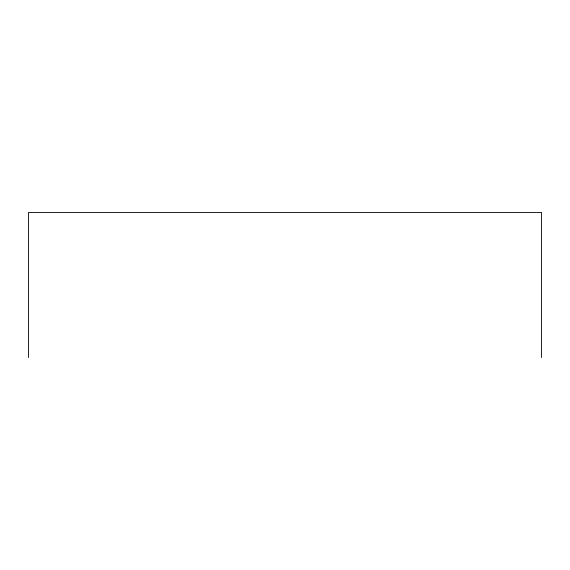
<?xml version="1.0" encoding="UTF-8"?>
<svg xmlns="http://www.w3.org/2000/svg" width="570" height="570" viewBox="0 0 570 570"><rect width="100%" height="100%" fill="white"/><g stroke="black" fill="none" stroke-linecap="round" stroke-linejoin="round"><path stroke-width="0.85" d="M541.5 357.561L541.5 212.439L28.5 212.439L28.5 357.561"/></g></svg>
